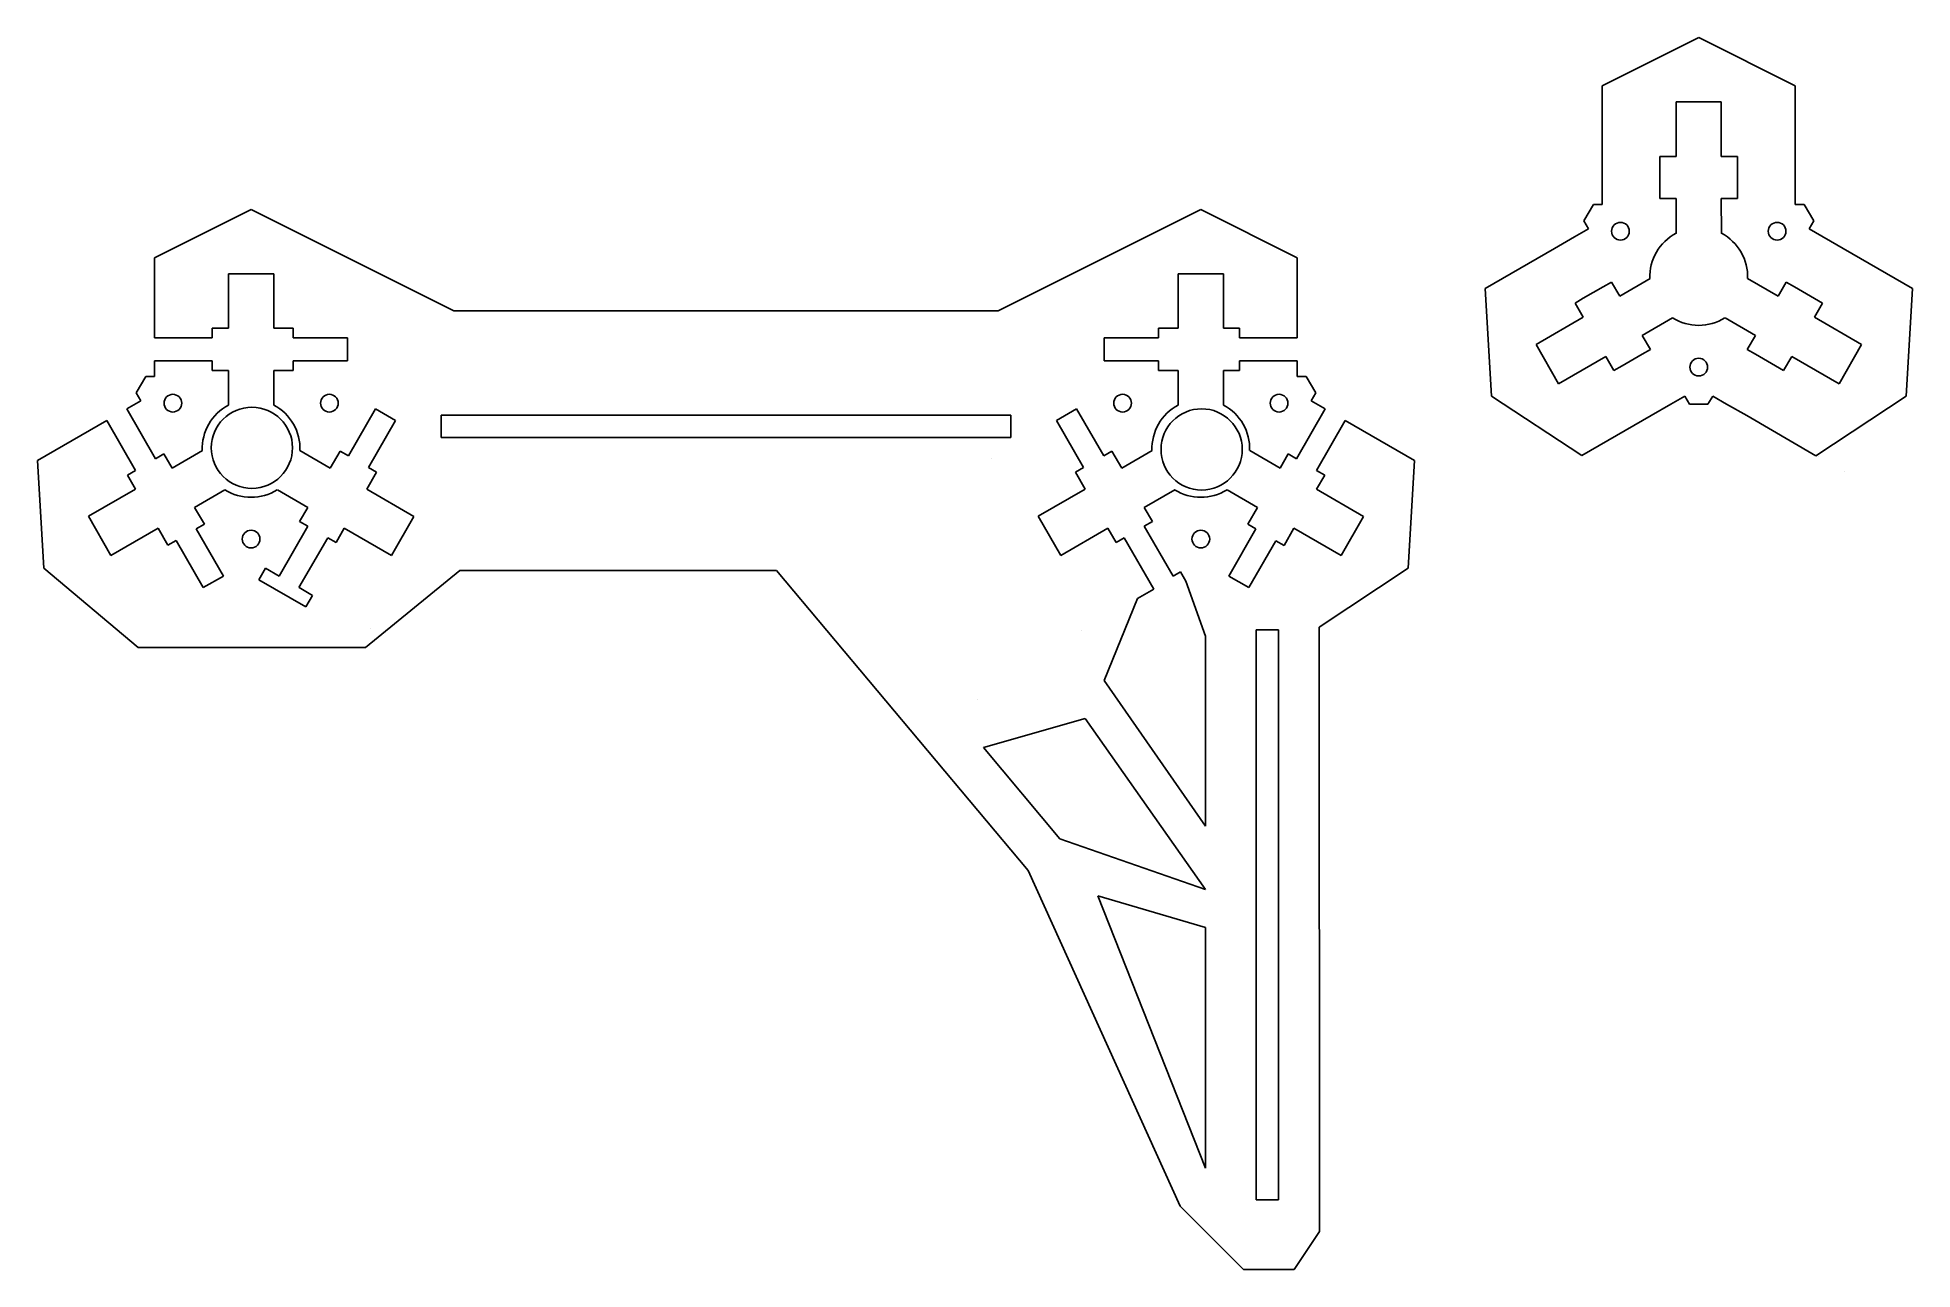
# Model space of a CAD drawing. Header units: inches. Extents: x 1.2 to 12.8, y 0.2 to 7.8.
import ezdxf

# ---------------------------------------------------------------- set-up
doc = ezdxf.new("R2010")
doc.units = ezdxf.units.IN
doc.header["$MEASUREMENT"] = 0
doc.layers.get('0').update_dxf_attribs({"lineweight": 25, "true_color": 0xffffff})

msp = doc.modelspace()

# ---------------------------------------------------------------- linework, layer by layer
at = {"color": 3, "true_color": 0x00ff00}
for p, q in [((10.863, 7.497), (11.458, 7.794)), ((11.458, 7.794), (12.052, 7.497)), ((12.052, 7.512), (12.052, 7.512)), ((10.863, 7.004), (10.863, 7.497)), ((11.318, 7.062), (11.318, 7.398)), ((11.318, 7.398), (11.597, 7.398)), ((11.597, 7.062), (11.597, 7.398)), ((12.052, 7.497), (12.052, 7.004)), ((11.218, 7.004), (11.218, 7.062)), ((11.218, 7.062), (11.318, 7.062)), ((11.597, 7.062), (11.697, 7.062)), ((11.697, 7.004), (11.697, 7.062)), ((10.863, 6.861), (10.863, 7.004)), ((11.218, 6.861), (11.218, 7.004)), ((11.697, 6.861), (11.697, 7.004)), ((12.052, 6.861), (12.052, 7.004)), ((10.863, 6.861), (10.863, 6.766)), ((11.218, 6.803), (11.218, 6.861)), ((11.697, 6.803), (11.697, 6.861)), ((12.052, 6.861), (12.052, 6.766)), ((1.946, 6.438), (2.541, 6.735)), ((2.541, 6.735), (3.789, 6.111)), ((8.391, 6.735), (7.143, 6.111)), ((8.391, 6.735), (8.985, 6.438)), ((10.75, 6.665), (10.809, 6.766)), ((10.863, 6.766), (10.809, 6.766)), ((11.218, 6.803), (11.318, 6.803)), ((11.318, 6.588), (11.318, 6.803)), ((11.598, 6.588), (11.597, 6.803)), ((11.597, 6.803), (11.697, 6.803)), ((12.052, 6.766), (12.107, 6.766)), ((12.167, 6.665), (12.107, 6.766)), ((10.779, 6.615), (10.693, 6.566)), ((10.75, 6.665), (10.779, 6.615)), ((12.167, 6.665), (12.138, 6.615)), ((12.138, 6.615), (12.348, 6.494)), ((10.142, 6.248), (10.569, 6.494)), ((10.569, 6.494), (10.693, 6.566)), ((12.348, 6.494), (12.775, 6.248)), ((1.946, 5.945), (1.946, 6.438)), ((3.135, 6.453), (3.135, 6.453)), ((7.796, 6.438), (7.796, 6.438)), ((8.985, 6.453), (8.985, 6.453)), ((8.985, 6.438), (8.985, 5.945)), ((2.401, 6.003), (2.401, 6.339)), ((2.401, 6.339), (2.68, 6.339)), ((2.68, 6.003), (2.68, 6.339)), ((8.251, 6.003), (8.251, 6.339)), ((8.251, 6.339), (8.53, 6.339)), ((8.53, 6.003), (8.53, 6.339)), ((10.182, 5.585), (10.142, 6.248)), ((10.167, 6.263), (10.167, 6.263)), ((10.746, 6.188), (10.87, 6.259)), ((10.92, 6.288), (10.87, 6.259)), ((10.971, 6.201), (10.92, 6.288)), ((11.158, 6.309), (10.971, 6.201)), ((11.759, 6.309), (11.947, 6.201)), ((11.997, 6.288), (11.947, 6.201)), ((11.997, 6.288), (12.047, 6.259)), ((12.171, 6.187), (12.047, 6.259)), ((12.775, 6.248), (12.735, 5.585)), ((3.729, 6.141), (3.729, 6.141)), ((10.746, 6.188), (10.696, 6.158)), ((10.746, 6.071), (10.696, 6.158)), ((12.171, 6.187), (12.221, 6.158)), ((12.221, 6.158), (12.171, 6.071)), ((7.143, 6.111), (3.789, 6.111)), ((10.746, 6.071), (10.456, 5.904)), ((11.297, 6.068), (11.11, 5.959)), ((11.62, 6.068), (11.807, 5.959)), ((12.171, 6.071), (12.461, 5.903)), ((1.946, 5.945), (2.301, 5.945)), ((2.301, 5.945), (2.301, 6.003)), ((2.301, 6.003), (2.401, 6.003)), ((2.68, 6.003), (2.8, 6.003)), ((2.8, 5.945), (2.8, 6.003)), ((2.8, 5.945), (3.135, 5.945)), ((3.135, 5.802), (3.135, 5.945)), ((7.796, 5.945), (8.131, 5.945)), ((7.796, 5.802), (7.796, 5.945)), ((8.131, 6.003), (8.251, 6.003)), ((8.131, 5.945), (8.131, 6.003)), ((8.53, 6.003), (8.63, 6.003)), ((8.63, 5.945), (8.63, 6.003)), ((8.63, 5.945), (8.985, 5.945)), ((10.595, 5.662), (10.456, 5.904)), ((11.16, 5.873), (11.11, 5.959)), ((11.807, 5.959), (11.757, 5.872)), ((12.461, 5.903), (12.322, 5.662)), ((1.946, 5.802), (2.301, 5.802)), ((1.946, 5.802), (1.946, 5.706)), ((2.301, 5.744), (2.301, 5.802)), ((2.8, 5.802), (3.135, 5.802)), ((2.8, 5.744), (2.8, 5.802)), ((7.796, 5.802), (8.131, 5.802)), ((8.131, 5.744), (8.131, 5.802)), ((8.63, 5.744), (8.63, 5.802)), ((8.63, 5.802), (8.985, 5.802)), ((8.985, 5.802), (8.985, 5.706)), ((10.886, 5.83), (10.595, 5.662)), ((10.936, 5.743), (10.886, 5.83)), ((10.986, 5.772), (11.11, 5.844)), ((11.16, 5.873), (11.11, 5.844)), ((11.757, 5.872), (11.807, 5.843)), ((11.931, 5.772), (11.807, 5.843)), ((12.031, 5.83), (11.981, 5.743)), ((12.031, 5.83), (12.322, 5.662)), ((1.833, 5.606), (1.892, 5.706)), ((1.946, 5.706), (1.892, 5.706)), ((2.301, 5.744), (2.401, 5.744)), ((2.401, 5.529), (2.401, 5.744)), ((2.681, 5.529), (2.68, 5.744)), ((2.68, 5.744), (2.8, 5.744)), ((8.131, 5.744), (8.251, 5.744)), ((8.251, 5.529), (8.251, 5.744)), ((8.531, 5.529), (8.53, 5.744)), ((8.53, 5.744), (8.63, 5.744)), ((8.985, 5.706), (9.04, 5.706)), ((9.1, 5.606), (9.04, 5.706)), ((10.986, 5.772), (10.936, 5.743)), ((11.931, 5.772), (11.981, 5.743)), ((1.862, 5.556), (1.776, 5.507)), ((1.833, 5.606), (1.862, 5.556)), ((9.1, 5.606), (9.071, 5.556)), ((9.071, 5.556), (9.157, 5.507)), ((10.737, 5.219), (10.182, 5.585)), ((11.373, 5.586), (11.287, 5.536)), ((11.373, 5.586), (11.402, 5.536)), ((11.544, 5.586), (11.515, 5.536)), ((11.544, 5.586), (11.63, 5.536)), ((12.735, 5.585), (12.18, 5.218)), ((1.225, 5.189), (1.652, 5.435)), ((1.829, 5.128), (1.652, 5.435)), ((1.953, 5.2), (1.776, 5.507)), ((3.307, 5.507), (3.14, 5.217)), ((3.431, 5.435), (3.264, 5.146)), ((3.431, 5.435), (3.307, 5.507)), ((7.502, 5.435), (7.626, 5.507)), ((7.669, 5.146), (7.502, 5.435)), ((7.793, 5.217), (7.626, 5.507)), ((9.157, 5.507), (8.98, 5.2)), ((9.281, 5.435), (9.104, 5.128)), ((9.281, 5.435), (9.708, 5.189)), ((11.164, 5.465), (10.737, 5.219)), ((11.287, 5.536), (11.164, 5.465)), ((11.515, 5.536), (11.402, 5.536)), ((11.754, 5.465), (11.63, 5.536)), ((12.18, 5.218), (11.754, 5.465)), ((1.25, 5.204), (1.25, 5.204)), ((2.003, 5.229), (1.953, 5.2)), ((2.054, 5.142), (2.003, 5.229)), ((2.241, 5.25), (2.054, 5.142)), ((2.842, 5.25), (3.029, 5.142)), ((3.09, 5.246), (3.029, 5.142)), ((3.09, 5.246), (3.14, 5.217)), ((7.1, 5.204), (7.1, 5.204)), ((7.843, 5.246), (7.793, 5.217)), ((7.904, 5.142), (7.843, 5.246)), ((8.091, 5.25), (7.904, 5.142)), ((8.692, 5.25), (8.879, 5.142)), ((8.93, 5.229), (8.879, 5.142)), ((8.93, 5.229), (8.98, 5.2)), ((12.193, 5.211), (12.193, 5.211)), ((1.265, 4.526), (1.225, 5.189)), ((1.829, 5.128), (1.779, 5.099)), ((1.829, 5.012), (1.779, 5.099)), ((3.314, 5.116), (3.254, 5.012)), ((3.264, 5.146), (3.314, 5.116)), ((7.669, 5.146), (7.619, 5.117)), ((7.679, 5.012), (7.619, 5.117)), ((9.104, 5.128), (9.154, 5.099)), ((9.154, 5.099), (9.104, 5.012)), ((9.708, 5.189), (9.668, 4.526)), ((12.353, 5.121), (12.353, 5.121)), ((1.829, 5.012), (1.539, 4.845)), ((2.38, 5.008), (2.193, 4.9)), ((2.703, 5.008), (2.89, 4.9)), ((3.254, 5.012), (3.544, 4.844)), ((7.679, 5.012), (7.389, 4.845)), ((8.23, 5.008), (8.043, 4.9)), ((8.553, 5.008), (8.74, 4.9)), ((9.104, 5.012), (9.394, 4.844)), ((2.253, 4.796), (2.193, 4.9)), ((2.89, 4.9), (2.84, 4.813)), ((8.093, 4.813), (8.043, 4.9)), ((8.74, 4.9), (8.68, 4.796)), ((1.678, 4.603), (1.539, 4.845)), ((1.969, 4.771), (1.678, 4.603)), ((2.029, 4.667), (1.969, 4.771)), ((2.253, 4.796), (2.203, 4.767)), ((2.37, 4.477), (2.203, 4.767)), ((2.89, 4.784), (2.713, 4.477)), ((2.84, 4.813), (2.89, 4.784)), ((3.114, 4.771), (3.064, 4.684)), ((3.114, 4.771), (3.405, 4.603)), ((3.544, 4.844), (3.405, 4.603)), ((7.528, 4.603), (7.389, 4.845)), ((7.819, 4.771), (7.528, 4.603)), ((7.869, 4.684), (7.819, 4.771)), ((8.093, 4.813), (8.043, 4.784)), ((8.22, 4.477), (8.043, 4.784)), ((8.73, 4.767), (8.563, 4.477)), ((8.68, 4.796), (8.73, 4.767)), ((8.964, 4.771), (8.904, 4.666)), ((8.964, 4.771), (9.255, 4.603)), ((9.394, 4.844), (9.255, 4.603)), ((2.079, 4.696), (2.029, 4.667)), ((2.246, 4.406), (2.079, 4.696)), ((3.014, 4.713), (2.836, 4.406)), ((3.014, 4.713), (3.064, 4.684)), ((7.919, 4.713), (7.869, 4.684)), ((8.102, 4.397), (7.919, 4.713)), ((8.854, 4.695), (8.686, 4.406)), ((8.854, 4.695), (8.904, 4.666)), ((1.846, 4.037), (1.265, 4.526)), ((2.63, 4.525), (2.589, 4.454)), ((2.713, 4.477), (2.63, 4.525)), ((3.827, 4.512), (3.246, 4.037)), ((3.827, 4.512), (5.778, 4.512)), ((5.778, 4.512), (7.328, 2.663)), ((9.668, 4.526), (9.119, 4.163)), ((2.246, 4.406), (2.37, 4.477)), ((2.589, 4.454), (2.879, 4.287)), ((2.92, 4.358), (2.837, 4.406)), ((8.102, 4.397), (8, 4.338)), ((8.265, 4.503), (8.22, 4.477)), ((8.265, 4.503), (8.299, 4.445)), ((8.42, 4.106), (8.299, 4.445)), ((8.686, 4.406), (8.563, 4.477)), ((2.92, 4.358), (2.879, 4.287)), ((8, 4.338), (7.796, 3.833)), ((9.122, 0.44), (9.119, 4.163)), ((3.275, 4.152), (3.275, 4.152)), ((8.42, 2.936), (8.42, 4.106)), ((3.246, 4.037), (1.846, 4.037)), ((7.796, 3.833), (8.42, 2.936)), ((7.328, 2.663), (8.264, 0.596)), ((8.264, 0.596), (8.654, 0.206)), ((8.966, 0.206), (9.122, 0.44)), ((8.654, 0.206), (8.966, 0.206))]:
    msp.add_line(p, q, dxfattribs=at)
at = {"color": 4, "true_color": 0x00ffff}
for p, q in [((3.711, 5.468), (7.221, 5.468)), ((3.711, 5.331), (3.711, 5.468)), ((7.221, 5.468), (7.221, 5.331)), ((7.221, 5.331), (3.711, 5.331)), ((8.732, 0.635), (8.732, 4.145)), ((8.732, 4.145), (8.869, 4.145)), ((8.869, 4.145), (8.869, 0.635)), ((7.016, 3.716), (7.016, 3.716)), ((7.052, 3.42), (7.679, 3.599)), ((7.679, 3.599), (8.42, 2.546)), ((7.052, 3.42), (7.523, 2.858)), ((8.42, 2.546), (7.523, 2.858)), ((8.42, 0.83), (7.757, 2.507)), ((7.757, 2.507), (8.42, 2.312)), ((8.42, 2.312), (8.42, 0.83)), ((8.869, 0.635), (8.732, 0.635))]:
    msp.add_line(p, q, dxfattribs=at)
for p, q in [((7.659, 4.141), (7.659, 4.141)), ((9.125, 4.152), (9.125, 4.152))]:
    msp.add_line(p, q)
at = {"color": 3, "true_color": 0x00ff00}
for centre in [(10.976, 6.601), (11.941, 6.601), (11.458, 5.764)]:
    msp.add_circle(centre, 0.0545, dxfattribs=at)
at = {"color": 6, "true_color": 0xff00ff}
for centre in [(2.059, 5.542), (3.023, 5.542), (7.909, 5.542), (8.873, 5.542), (2.541, 4.705), (8.391, 4.705)]:
    msp.add_circle(centre, 0.0545, dxfattribs=at)
for centre in [(2.546, 5.267), (8.396, 5.257)]:
    msp.add_circle(centre, 0.25)
at = {"color": 3, "true_color": 0x00ff00}
for centre, start, end in [((11.458, 6.322), 117.6006, 182.3994), ((11.458, 6.322), 357.6006, 62.3994), ((11.458, 6.322), 237.6006, 302.3994), ((2.541, 5.263), 117.6006, 182.3994), ((2.541, 5.263), 357.6006, 62.3994), ((8.391, 5.263), 117.6006, 182.3994), ((8.391, 5.263), 357.6006, 62.3994), ((2.541, 5.263), 237.6006, 302.3994), ((8.391, 5.263), 237.6006, 302.3994)]:
    msp.add_arc(centre, 0.301, start, end, dxfattribs=at)

doc.saveas('drawing.dxf')
